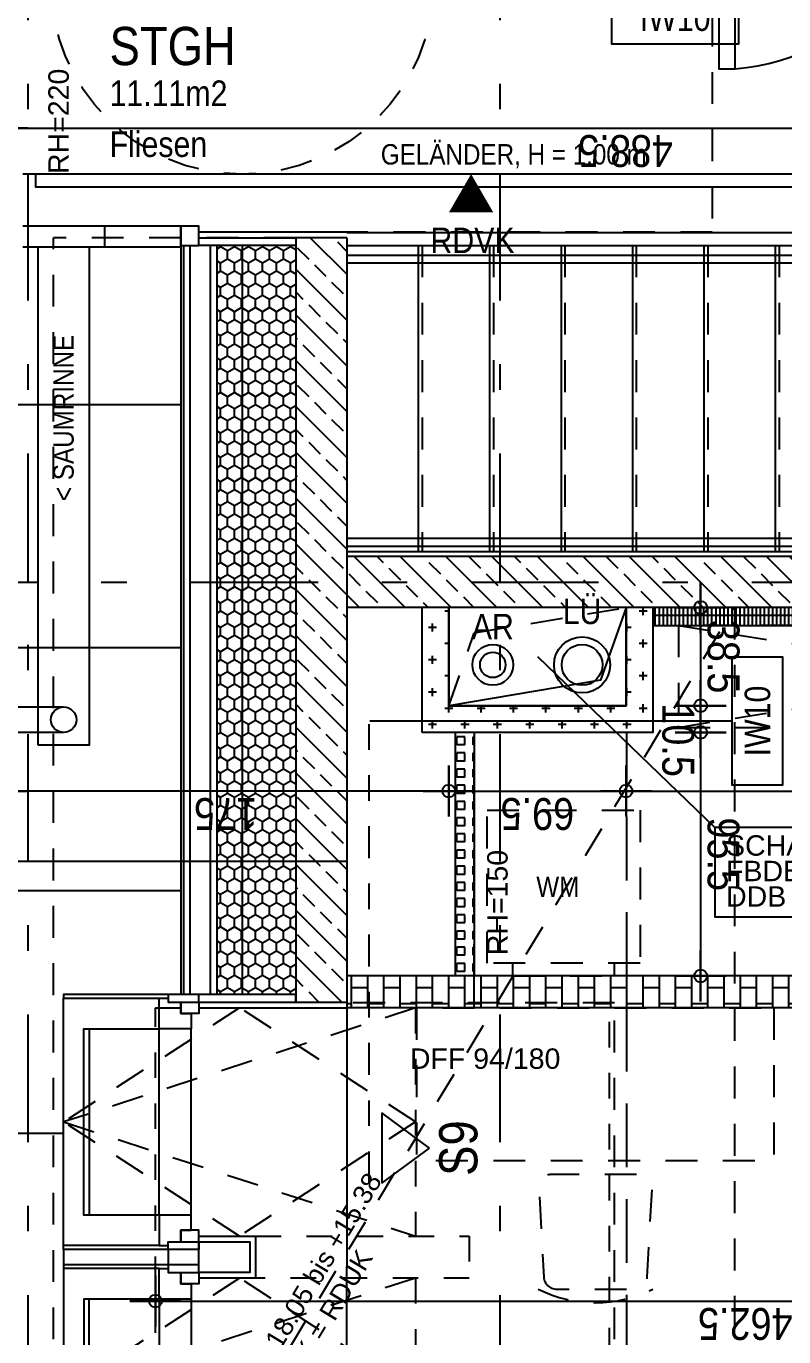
# Model space of a CAD drawing. Header units: millimetres. Extents: x 2870 to 2935, y 1632 to 1744.
# Drawn here: x 2917.6 to 2920.57, y 1668.64 to 1673.78 of the extents above; entities that cross this region are included whole.
import ezdxf
from ezdxf.enums import TextEntityAlignment as Align

# ---------------------------------------------------------------- set-up
doc = ezdxf.new("R2010")
doc.units = ezdxf.units.MM
for name, pattern in [('DASHDOT', [1, 0.5, -0.25, 0, -0.25]), ('HIDDEN', [0.375, 0.25, -0.125]), ('HIDDEN2', [0.1875, 0.125, -0.0625]), ('STRICHPUNKT', [1, 0.5, -0.25, 0, -0.25]), ('STRICHPUNKTX2', [2, 1, -0.5, 0, -0.5])]:
    doc.linetypes.add(name, pattern=pattern)
for name, color, linetype in [('00-TXT---------M0', 8, 'Continuous'), ('01-SCH-G00-L05-M0', 8, 'STRICHPUNKTX2'), ('01-SYM-G00-L05-Aufbauten', 8, 'Continuous'), ('01-SYM-G00-L05-M0', 8, 'Continuous'), ('01-TXT---------M0', 1, 'Continuous'), ('01-TXT---------PP', 1, 'Continuous'), ('01-TXT-G00-L05-M0', 1, 'Continuous'), ('02-ANS-G00-L05-M0', 8, 'Continuous'), ('02-AXO-G00-L05-M0', 8, 'STRICHPUNKT'), ('02-DIM-G00-L05-ACHSEN', 8, 'Continuous'), ('02-DIM-G00-L05-M0', 8, 'Continuous'), ('02-DIM-G00-L05-ROHBAU', 8, 'Continuous'), ('02-FIL-G00-L05-LILA', 223, 'Continuous'), ('02-FIL-G00-L05-M0', 8, 'Continuous'), ('02-FIL-G00-L05-ORANGE', 40, 'Continuous'), ('02-FIL-G00-L05-STB', 8, 'Continuous'), ('02-HID---------M0', 8, 'HIDDEN2'), ('02-HID-G00-L05-M0', 8, 'HIDDEN2'), ('02-TWA---------M0', 4, 'Continuous'), ('02-TWA-G00-L05-M0', 4, 'Continuous'), ('02-TXT-G00-L05-M0', 8, 'Continuous'), ('02-WDA-G00-L05-M0', 8, 'Continuous'), ('02-ZWA---------M0', 2, 'Continuous'), ('02-ZWA-G00-L05-M0', 2, 'Continuous'), ('03-ANS-G00-L05-M0', 8, 'Continuous'), ('03-HID-G00-L05-M0', 8, 'HIDDEN2'), ('03-SYM-G00-L05-M0', 8, 'Continuous'), ('03-TXT-G00-L05-M0', 8, 'Continuous'), ('04-STO---------M0', 1, 'Continuous'), ('04-STO-G00-L05-M0', 1, 'Continuous'), ('04-SYM---------EP', 8, 'Continuous'), ('04-SYM-G00-L05-EP', 8, 'Continuous'), ('04-TXT-G00-L05-M0', 8, 'Continuous'), ('05-STO---------M0', 1, 'Continuous'), ('05-SYM---------M0', 8, 'Continuous'), ('05-SYM-G00-L05-M0', 8, 'Continuous'), ('06-SYM-G00-L05-M0', 8, 'Continuous'), ('07-BAR-G00-L05-M0', 8, 'HIDDEN2'), ('07-SAN-G00-L05-M0', 8, 'Continuous'), ('07-SYM-G00-L05-M0', 8, 'STRICHPUNKT'), ('07-TXT---------M0', 8, 'Continuous')]:
    doc.layers.add(name, color=color, linetype=linetype)
for name, color, linetype, plot in [('00_HLP---------M0', 6, 'Continuous', False), ('00_HLP-G00-L05-M0', 6, 'Continuous', False), ('05_HLP---------M0', 6, 'Continuous', False), ('07_MOB-G00-L05-M0', 6, 'HIDDEN2', False)]:
    doc.layers.add(name, color=color, linetype=linetype, plot=plot)
doc.styles.add('ARIAL', font='arial.ttf', dxfattribs={"width": 0.85})
doc.styles.get("Standard").update_dxf_attribs({"font": 'arial.ttf'})
doc.dimstyles.new('pp chromy&schneider', dxfattribs={"dimscale": 0.005, "dimtxt": 25, "dimasz": 10, "dimexe": 0, "dimexo": 0, "dimgap": 5, "dimtad": 1, "dimdec": 1, "dimlfac": 100, "dimrnd": 0.1, "dimzin": 9, "dimdsep": 46, "dimtxsty": 'ARIAL', "dimblk": 'c&s kote', "dimcen": 0, "dimse1": 1, "dimse2": 1, "dimclrd": 8, "dimclrt": 8, "dimadec": 0, "dimazin": 0, "dimtfac": 0.75, "dimtdec": 1, "dimtix": 1, "dimtmove": 2, "dimatfit": 0, "dimldrblk": 'NONE', "dimfxl": 1, "dimtolj": 1, "dimlwd": -1, "dimarcsym": 0})
pattern_1 = [(135, (2844.64849, 1628.47577), (-0.08980256, -0.08980256), []), (135, (2844.64849, 1628.56557), (-0.08980256, -0.08980256), [0.0635, -0.03175])]

# ---------------------------------------------------------------- blocks, each defined once
blk = doc.blocks.new('01-SQM')
at = {"layer": '01-TXT---------M0', "color": 1, "style": 'ARIAL', "width": 0.85}
blk.add_attdef('ROOM', (0, 0), '', height=0.15, dxfattribs=at)
blk.add_attdef('AREA', text='', height=0.1, dxfattribs=at).set_placement((0, -0.06), align=Align.TOP_LEFT)
at = {"layer": '01-TXT---------PP', "color": 1, "style": 'ARIAL', "width": 0.85}
blk.add_attdef('NR', text='', height=0.15, dxfattribs=at).set_placement((-0.1173, 0), align=Align.RIGHT)
blk.add_attdef('FLOOR', text='', height=0.1, dxfattribs=at).set_placement((0, -0.26), align=Align.TOP_LEFT)
blk = doc.blocks.new('DFF_94_Doppelt')
at = {"layer": '00_HLP---------M0'}
for points in [[(0, 0.98), (0, 0.04)], [(0, 0.04), (0, -0.04)], [(0, -0.98), (0, -0.04)]]:
    blk.add_lwpolyline(points, dxfattribs=at)
at = {"layer": '02-HID---------M0'}
for points in [[(0.27, 0.9775), (-1.1102, 0.53), (0.27, 0.0825)], [(0.27, 0.53), (-0.4201, 0.9775), (-1.1102, 0.53)], [(0, -0.9975), (1.05, -0.9975), (1.05, 0.9975), (0, 0.9975)], [(0.27, 0.53), (-0.4201, 0.0825), (-1.1102, 0.53)], [(0.27, -0.0825), (-1.1102, -0.53), (0.27, -0.9775)], [(0.27, -0.53), (-0.4201, -0.0825), (-1.1102, -0.53)], [(0.27, -0.53), (-0.4201, -0.9775), (-1.1102, -0.53)]]:
    blk.add_lwpolyline(points, dxfattribs=at)
at = {"layer": '02-HID---------M0', "ltscale": 0.5}
for points in [[(0, -0.9775), (1.03, -0.9775), (1.03, 0.9775), (0, 0.9775)], [(0.27, 0.9775), (0.27, 0.0825)], [(-0.3575, 0.0825), (0.48, 0.0825), (0.48, -0.0825), (-0.3575, -0.0825)], [(0.27, -0.0825), (0.27, -0.9775)]]:
    blk.add_lwpolyline(points, dxfattribs=at)
at = {"layer": '02-TWA---------M0'}
for points in [[(-0.2, 1), (0, 1)], [(-0.2, -1), (0, -1)]]:
    blk.add_lwpolyline(points, dxfattribs=at)
at = {"layer": '02-ZWA---------M0'}
for points in [[(-0.58, 0.9775), (0, 0.9775)], [(-0.58, 0.0825), (-0.3575, 0.0825), (-0.3575, -0.0825), (-0.58, -0.0825)], [(-0.58, -0.9775), (0, -0.9775)]]:
    blk.add_lwpolyline(points, dxfattribs=at)
blk.add_lwpolyline([(-0.58, 0.06), (-0.38, 0.06), (-0.38, -0.06), (-0.58, -0.06)], close=True, dxfattribs=at)
at = {"layer": '04-STO---------M0'}
for points in [[(-0.58, 1), (-0.58, 1.03), (-0.7, 1.03), (-0.7, 1)], [(-0.61, 0.955), (-0.61, 0.895), (-0.735, 0.895), (-0.735, 1.015), (-0.7, 1.015), (-0.7, 1), (-0.65, 1), (-0.65, 0.955), (-0.61, 0.955)], [(-0.58, 1), (-0.58, 0.955), (-0.65, 0.955), (-0.65, 1)], [(-0.61, 0.105), (-0.61, 0.165), (-0.735, 0.165), (-0.735, 0.045), (-0.7, 0.045), (-0.7, 0.06), (-0.65, 0.06), (-0.65, 0.105), (-0.61, 0.105)], [(-0.58, 0.06), (-0.58, 0.105), (-0.65, 0.105), (-0.65, 0.06)], [(-0.58, 0.06), (-0.58, 0.03), (-0.7, 0.03), (-0.7, 0.06)], [(-0.61, -0.105), (-0.61, -0.165), (-0.735, -0.165), (-0.735, -0.045), (-0.7, -0.045), (-0.7, -0.06), (-0.65, -0.06), (-0.65, -0.105), (-0.61, -0.105)], [(-0.58, -0.06), (-0.58, -0.03), (-0.7, -0.03), (-0.7, -0.06)], [(-0.58, -0.06), (-0.58, -0.105), (-0.65, -0.105), (-0.65, -0.06)], [(-0.61, -0.955), (-0.61, -0.895), (-0.735, -0.895), (-0.735, -1.015), (-0.7, -1.015), (-0.7, -1), (-0.65, -1), (-0.65, -0.955), (-0.61, -0.955)], [(-0.58, -1), (-0.58, -0.955), (-0.65, -0.955), (-0.65, -1)], [(-0.58, -1), (-0.58, -1.03), (-0.7, -1.03), (-0.7, -1)]]:
    blk.add_lwpolyline(points, close=True, dxfattribs=at)
for points in [[(-0.58, 1), (-0.2, 1), (-0.2, 1.03), (-0.58, 1.03)], [(-0.7, 0.03), (-0.7, -0.03)], [(-0.58, -1), (-0.2, -1), (-0.2, -1.03), (-0.58, -1.03)]]:
    blk.add_lwpolyline(points, dxfattribs=at)
at = {"layer": '04-SYM---------EP'}
for points in [[(-0.7, 1.03), (-1.1102, 1.03), (-1.1102, 1.015)], [(-0.735, 0.045), (-1.1102, 0.045), (-1.1102, 1.015), (-0.735, 1.015)], [(-0.735, 0.165), (-1.0302, 0.165), (-1.0302, 0.895), (-0.735, 0.895)], [(-1.0102, 0.895), (-1.0102, 0.165)], [(-0.735, 0.165), (-0.735, 0.895)], [(-0.61, 0.165), (-0.61, 0.895)], [(-0.7, 0.03), (-1.1102, 0.03), (-1.1102, 0.045)], [(-1.1102, 0.03), (-1.1102, -0.03)], [(-0.7, -0.03), (-1.1102, -0.03), (-1.1102, -0.045)], [(-0.735, -0.045), (-1.1102, -0.045), (-1.1102, -1.015), (-0.735, -1.015)], [(-0.735, -0.165), (-1.0302, -0.165), (-1.0302, -0.895), (-0.735, -0.895)], [(-1.0102, -0.895), (-1.0102, -0.165)], [(-0.735, -0.165), (-0.735, -0.895)], [(-0.61, -0.165), (-0.61, -0.895)], [(-0.7, -1.03), (-1.1102, -1.03), (-1.1102, -1.015)]]:
    blk.add_lwpolyline(points, dxfattribs=at)
blk = doc.blocks.new('03-rar')
blk.add_circle((0, 0), 0.05)
at = {"layer": '01-TXT---------M0', "color": 8, "style": 'ARIAL', "width": 0.85}
blk.add_attdef('RR', text='', height=0.1, dxfattribs=at).set_placement((0, 0.1), align=Align.CENTER)
blk = doc.blocks.new('BodenWandaufbau')
blk.add_line((0.5972, -0.3907), (0.5972, -1.8107))
blk.add_lwpolyline([(0.5972, -0.3907), (0.8472, -0.3907), (0.8472, -0.1907), (0.3472, -0.1907), (0.3472, -0.3907)], close=True)
at = {"layer": '01-TXT---------M0', "color": 0, "style": 'ARIAL', "width": 0.85}
blk.add_attdef('NR', text='', height=0.1, rotation=0, dxfattribs=at).set_placement((0.5972, -0.2907), align=Align.MIDDLE)
blk = doc.blocks.new('schnittführung')
at = {"color": 4, "linetype": 'DASHDOT', "ltscale": 0.25}
blk.add_line((0.2375, -0.1378), (0.2375, 1.6622), dxfattribs=at)
blk.add_line((0.2375, -0.1378), (0.2375, 1.6622), dxfattribs=at)
blk.add_line((0.2375, -0.1378), (0.2375, 1.6622), dxfattribs=at)
at = {"color": 4}
blk.add_lwpolyline([(0.1875, 0.1378), (0.1875, -0.1378), (0, 0)], close=True, dxfattribs=at)
at = {"layer": '07-TXT---------M0', "color": 9, "style": 'ARIAL', "text_generation_flag": 6, "width": 0.85}
blk.add_attdef('SCHNITT', text='', height=0.15, rotation=270, dxfattribs=at).set_placement((-0.0373, 0), align=Align.CENTER)
blk = doc.blocks.new('07-WM')
at = {"linetype": 'HIDDEN', "ltscale": 0.5}
blk.add_lwpolyline([(0.05, -0.05), (0.05, -0.65), (0.65, -0.65), (0.65, -0.05)], close=True, dxfattribs=at)
blk.add_lwpolyline([(0.65, -0.15), (0.7, -0.15), (0.7, -0.55), (0.65, -0.55)], dxfattribs=at)
blk = doc.blocks.new('möbel_schreibtisch')
at = {"flags": 128}
blk.add_lwpolyline([(0, -0.1), (-0.6, -0.1), (-0.6, 1.3), (0, 1.3)], close=True, dxfattribs=at)
blk.add_lwpolyline([(-1.056, 0.8021, 0.39805), (-1.1032, 0.7521), (-1.1032, 0.4467, 0.39805), (-1.056, 0.3968), (-0.706, 0.3774, 0.430564), (-0.6532, 0.4273), (-0.6532, 0.7716, 0.430564), (-0.706, 0.8215)], format="xyb", close=True, dxfattribs=at)
blk.add_arc((-0.6532, 0.5994), 0.5031, 153.4349, 206.5651)
blk = doc.blocks.new('c&s kote')
at = {"color": 8}
for p, q in [((0, -2), (0, 2)), ((0, 2), (0, -2)), ((-2, 0), (2, 0)), ((2, 0), (-2, 0))]:
    blk.add_line(p, q, dxfattribs=at)
blk.add_circle((0, 0), 0.5, dxfattribs=at)
blk = doc.blocks.new('*D903')
at = {"layer": '02-DIM-G00-L05-ROHBAU', "color": 8, "transparency": 16777216}
blk.add_line((2913.9485, 1667.1008), (2913.9485, 1671.4458), dxfattribs=at)
at = {"layer": '02-DIM-G00-L05-ROHBAU', "color": 8, "transparency": 16777216, "xscale": 0.05, "yscale": 0.05, "zscale": 0.05}
for p, rotation in [((2913.9485, 1671.4958), 90), ((2913.9485, 1667.0508), 270)]:
    blk.add_blockref('c&s kote', p, dxfattribs=dict(at, rotation=rotation))
at = {"layer": '02-DIM-G00-L05-ROHBAU', "color": 8, "transparency": 16777216, "insert": (2914.0371, 1669.2733), "char_height": 0.125, "attachment_point": 5, "rotation": 270, "style": 'ARIAL'}
blk.add_mtext('\\A1;444.5', dxfattribs=at)
blk = doc.blocks.new('_None')
blk = doc.blocks.new('*D904')
at = {"layer": '02-DIM-G00-L05-ROHBAU', "color": 8, "transparency": 16777216}
for p, q in [((2913.9485, 1671.7458), (2913.9485, 1671.7958)), ((2913.9485, 1671.4958), (2913.9485, 1671.6958)), ((2913.9485, 1671.4458), (2913.9485, 1671.3958))]:
    blk.add_line(p, q, dxfattribs=at)
at = {"layer": '02-DIM-G00-L05-ROHBAU', "color": 8, "transparency": 16777216, "xscale": 0.05, "yscale": 0.05, "zscale": 0.05}
for p, rotation in [((2913.9485, 1671.6958), 270), ((2913.9485, 1671.4958), 90)]:
    blk.add_blockref('c&s kote', p, dxfattribs=dict(at, rotation=rotation))
at = {"layer": '02-DIM-G00-L05-ROHBAU', "color": 8, "transparency": 16777216, "insert": (2914.0373, 1671.5958), "char_height": 0.125, "attachment_point": 5, "rotation": 270, "style": 'ARIAL'}
blk.add_mtext('\\A1;20', dxfattribs=at)
blk = doc.blocks.new('*D905')
at = {"layer": '02-DIM-G00-L05-ROHBAU', "color": 8, "transparency": 16777216}
blk.add_line((2913.9485, 1671.7458), (2913.9485, 1674.4458), dxfattribs=at)
at = {"layer": '02-DIM-G00-L05-ROHBAU', "color": 8, "transparency": 16777216, "xscale": 0.05, "yscale": 0.05, "zscale": 0.05}
for p, rotation in [((2913.9485, 1674.4958), 90), ((2913.9485, 1671.6958), 270)]:
    blk.add_blockref('c&s kote', p, dxfattribs=dict(at, rotation=rotation))
at = {"layer": '02-DIM-G00-L05-ROHBAU', "color": 8, "transparency": 16777216, "insert": (2914.0373, 1673.0958), "char_height": 0.125, "attachment_point": 5, "rotation": 270, "style": 'ARIAL'}
blk.add_mtext('\\A1;280', dxfattribs=at)
blk = doc.blocks.new('*D961')
at = {"layer": '02-DIM-G00-L05-M0', "color": 8, "transparency": 16777216}
blk.add_line((2918.1611, 1668.7758), (2922.6861, 1668.7758), dxfattribs=at)
at = {"layer": '02-DIM-G00-L05-M0', "color": 8, "transparency": 16777216, "xscale": 0.05, "yscale": 0.05, "zscale": 0.05, "rotation": 180}
blk.add_blockref('c&s kote', (2918.1111, 1668.7758), dxfattribs=at)
at = {"layer": '02-DIM-G00-L05-M0', "color": 8, "transparency": 16777216, "xscale": 0.05, "yscale": 0.05, "zscale": 0.05}
blk.add_blockref('c&s kote', (2922.7361, 1668.7758), dxfattribs=at)
at = {"layer": '02-DIM-G00-L05-M0', "color": 8, "transparency": 16777216, "insert": (2920.4236, 1668.6869), "char_height": 0.125, "attachment_point": 5, "rotation": 180, "style": 'ARIAL'}
blk.add_mtext('\\A1;462.5', dxfattribs=at)
blk = doc.blocks.new('*D964')
at = {"layer": '02-DIM-G00-L05-ROHBAU', "color": 8, "transparency": 16777216}
blk.add_line((2917.5611, 1667.5758), (2922.7611, 1667.5758), dxfattribs=at)
at = {"layer": '02-DIM-G00-L05-ROHBAU', "color": 8, "transparency": 16777216, "xscale": 0.05, "yscale": 0.05, "zscale": 0.05, "rotation": 180}
blk.add_blockref('c&s kote', (2917.5111, 1667.5758), dxfattribs=at)
at = {"layer": '02-DIM-G00-L05-ROHBAU', "color": 8, "transparency": 16777216, "xscale": 0.05, "yscale": 0.05, "zscale": 0.05}
blk.add_blockref('c&s kote', (2922.8111, 1667.5758), dxfattribs=at)
at = {"layer": '02-DIM-G00-L05-ROHBAU', "color": 8, "transparency": 16777216, "insert": (2920.1611, 1667.4869), "char_height": 0.125, "attachment_point": 5, "rotation": 180, "style": 'ARIAL'}
blk.add_mtext('\\A1;530', dxfattribs=at)
blk = doc.blocks.new('*D1125')
at = {"layer": '02-DIM-G00-L05-ROHBAU', "color": 8, "transparency": 16777216}
blk.add_line((2917.5611, 1666.5758), (2924.8111, 1666.5758), dxfattribs=at)
at = {"layer": '02-DIM-G00-L05-ROHBAU', "color": 8, "transparency": 16777216, "xscale": 0.05, "yscale": 0.05, "zscale": 0.05, "rotation": 180}
blk.add_blockref('c&s kote', (2917.5111, 1666.5758), dxfattribs=at)
at = {"layer": '02-DIM-G00-L05-ROHBAU', "color": 8, "transparency": 16777216, "xscale": 0.05, "yscale": 0.05, "zscale": 0.05}
blk.add_blockref('c&s kote', (2924.8611, 1666.5758), dxfattribs=at)
at = {"layer": '02-DIM-G00-L05-ROHBAU', "color": 8, "transparency": 16777216, "insert": (2921.1861, 1666.4869), "char_height": 0.125, "attachment_point": 5, "rotation": 180, "style": 'ARIAL'}
blk.add_mtext('\\A1;735', dxfattribs=at)
blk = doc.blocks.new('*D1128')
at = {"layer": '02-DIM-G00-L05-ROHBAU', "color": 8, "transparency": 16777216}
blk.add_line((2920.2485, 1671.4458), (2920.2485, 1671.1608), dxfattribs=at)
at = {"layer": '02-DIM-G00-L05-ROHBAU', "color": 8, "transparency": 16777216, "xscale": 0.05, "yscale": 0.05, "zscale": 0.05}
for p, rotation in [((2920.2485, 1671.4958), 90), ((2920.2485, 1671.1108), 270)]:
    blk.add_blockref('c&s kote', p, dxfattribs=dict(at, rotation=rotation))
at = {"layer": '02-DIM-G00-L05-ROHBAU', "color": 8, "transparency": 16777216, "insert": (2920.3374, 1671.3033), "char_height": 0.125, "attachment_point": 5, "rotation": 270, "style": 'ARIAL'}
blk.add_mtext('\\A1;38.5', dxfattribs=at)
blk = doc.blocks.new('*D1129')
at = {"layer": '02-DIM-G00-L05-ROHBAU', "color": 8, "transparency": 16777216}
blk.add_line((2919.3111, 1670.7758), (2919.9061, 1670.7758), dxfattribs=at)
at = {"layer": '02-DIM-G00-L05-ROHBAU', "color": 8, "transparency": 16777216, "xscale": 0.05, "yscale": 0.05, "zscale": 0.05, "rotation": 180}
blk.add_blockref('c&s kote', (2919.2611, 1670.7758), dxfattribs=at)
at = {"layer": '02-DIM-G00-L05-ROHBAU', "color": 8, "transparency": 16777216, "xscale": 0.05, "yscale": 0.05, "zscale": 0.05}
blk.add_blockref('c&s kote', (2919.9561, 1670.7758), dxfattribs=at)
at = {"layer": '02-DIM-G00-L05-ROHBAU', "color": 8, "transparency": 16777216, "insert": (2919.6086, 1670.6869), "char_height": 0.125, "attachment_point": 5, "rotation": 180, "style": 'ARIAL'}
blk.add_mtext('\\A1;69.5', dxfattribs=at)
blk = doc.blocks.new('*D1130')
at = {"layer": '02-DIM-G00-L05-ROHBAU', "color": 8, "transparency": 16777216}
blk.add_line((2920.0061, 1670.7758), (2924.8111, 1670.7758), dxfattribs=at)
at = {"layer": '02-DIM-G00-L05-ROHBAU', "color": 8, "transparency": 16777216, "xscale": 0.05, "yscale": 0.05, "zscale": 0.05, "rotation": 180}
blk.add_blockref('c&s kote', (2919.9561, 1670.7758), dxfattribs=at)
at = {"layer": '02-DIM-G00-L05-ROHBAU', "color": 8, "transparency": 16777216, "xscale": 0.05, "yscale": 0.05, "zscale": 0.05}
blk.add_blockref('c&s kote', (2924.8611, 1670.7758), dxfattribs=at)
at = {"layer": '02-DIM-G00-L05-ROHBAU', "color": 8, "transparency": 16777216, "insert": (2922.8485, 1670.8646), "char_height": 0.125, "attachment_point": 5, "rotation": 180, "style": 'ARIAL'}
blk.add_mtext('\\A1;490.5', dxfattribs=at)
blk = doc.blocks.new('*D1131')
at = {"layer": '02-DIM-G00-L05-ROHBAU', "color": 8, "transparency": 16777216}
blk.add_line((2919.2111, 1670.7758), (2917.5611, 1670.7758), dxfattribs=at)
at = {"layer": '02-DIM-G00-L05-ROHBAU', "color": 8, "transparency": 16777216, "xscale": 0.05, "yscale": 0.05, "zscale": 0.05, "rotation": 180}
blk.add_blockref('c&s kote', (2917.5111, 1670.7758), dxfattribs=at)
at = {"layer": '02-DIM-G00-L05-ROHBAU', "color": 8, "transparency": 16777216, "xscale": 0.05, "yscale": 0.05, "zscale": 0.05}
blk.add_blockref('c&s kote', (2919.2611, 1670.7758), dxfattribs=at)
at = {"layer": '02-DIM-G00-L05-ROHBAU', "color": 8, "transparency": 16777216, "insert": (2918.3861, 1670.6869), "char_height": 0.125, "attachment_point": 5, "rotation": 180, "style": 'ARIAL'}
blk.add_mtext('\\A1;175', dxfattribs=at)
blk = doc.blocks.new('*D1132')
at = {"layer": '02-DIM-G00-L05-M0', "color": 8, "transparency": 16777216}
for p, q in [((2920.2485, 1671.1608), (2920.2485, 1671.2108)), ((2920.2485, 1671.1108), (2920.2485, 1671.0058)), ((2920.2485, 1670.9558), (2920.2485, 1670.9058))]:
    blk.add_line(p, q, dxfattribs=at)
at = {"layer": '02-DIM-G00-L05-M0', "color": 8, "transparency": 16777216, "xscale": 0.05, "yscale": 0.05, "zscale": 0.05}
for p, rotation in [((2920.2485, 1671.1108), 270), ((2920.2485, 1671.0058), 90)]:
    blk.add_blockref('c&s kote', p, dxfattribs=dict(at, rotation=rotation))
at = {"layer": '02-DIM-G00-L05-M0', "color": 8, "transparency": 16777216, "insert": (2920.1597, 1670.9758), "char_height": 0.125, "attachment_point": 5, "rotation": 270, "style": 'ARIAL'}
blk.add_mtext('\\A1;10.5', dxfattribs=at)
blk = doc.blocks.new('*D1133')
at = {"layer": '02-DIM-G00-L05-M0', "color": 8, "transparency": 16777216}
blk.add_line((2920.2485, 1670.9558), (2920.2485, 1670.1008), dxfattribs=at)
at = {"layer": '02-DIM-G00-L05-M0', "color": 8, "transparency": 16777216, "xscale": 0.05, "yscale": 0.05, "zscale": 0.05}
for p, rotation in [((2920.2485, 1671.0058), 90), ((2920.2485, 1670.0508), 270)]:
    blk.add_blockref('c&s kote', p, dxfattribs=dict(at, rotation=rotation))
at = {"layer": '02-DIM-G00-L05-M0', "color": 8, "transparency": 16777216, "insert": (2920.3373, 1670.5283), "char_height": 0.125, "attachment_point": 5, "rotation": 270, "style": 'ARIAL'}
blk.add_mtext('\\A1;95.5', dxfattribs=at)
blk = doc.blocks.new('01-hk4')
blk.add_lwpolyline([(0, 0, 0, 0.270625, 0), (0, 0.234375, 0.270625, 0.270625, 0)], format="xyseb")
at = {"layer": '00-TXT---------M0', "color": 8, "style": 'ARIAL', "width": 0.85}
blk.add_attdef('HEIGHT', text='', height=0.1, dxfattribs=at).set_placement((0, 0.35), align=Align.CENTER)
blk = doc.blocks.new('*D1146')
at = {"layer": '02-DIM-G00-L05-ACHSEN', "color": 8, "transparency": 16777216}
blk.add_arc((2930.7611, 1688.3358), 0.3783, 7.5792, 82.4208, dxfattribs=at)
at = {"layer": '02-DIM-G00-L05-ACHSEN', "color": 8, "transparency": 16777216, "xscale": 0.05, "yscale": 0.05, "zscale": 0.05}
for p, rotation in [((2930.7611, 1688.714), 176.2103799030718), ((2931.1394, 1688.3358), 273.7896200982607)]:
    blk.add_blockref('c&s kote', p, dxfattribs=dict(at, rotation=rotation))
at = {"layer": '02-DIM-G00-L05-ACHSEN', "color": 8, "transparency": 16777216, "insert": (2931.0914, 1688.666), "char_height": 0.125, "attachment_point": 5, "rotation": 315, "style": 'ARIAL'}
blk.add_mtext('\\A1;90.00°', dxfattribs=at)
blk = doc.blocks.new('*D1185')
at = {"layer": '02-DIM-G00-L05-ACHSEN', "color": 8, "transparency": 16777216}
blk.add_arc((2902.5911, 1658.9424), 0.9465, 182.3395, 266.973, dxfattribs=at)
at = {"layer": '02-DIM-G00-L05-ACHSEN', "color": 8, "transparency": 16777216, "xscale": 0.05, "yscale": 0.05, "zscale": 0.05}
for p, rotation in [((2901.6447, 1658.9538), 90.82598231942208), ((2902.5911, 1657.9959), 358.4865013265444)]:
    blk.add_blockref('c&s kote', p, dxfattribs=dict(at, rotation=rotation))
at = {"layer": '02-DIM-G00-L05-ACHSEN', "color": 8, "transparency": 16777216, "insert": (2901.981, 1658.3396), "char_height": 0.125, "attachment_point": 5, "rotation": 314.6562, "style": 'ARIAL'}
blk.add_mtext('\\A1;90.69°', dxfattribs=at)
blk = doc.blocks.new('*D1186')
at = {"layer": '02-DIM-G00-L05-ACHSEN', "color": 8, "transparency": 16777216}
blk.add_arc((2930.7611, 1658.6044), 0.9163, 273.127, 356.1855, dxfattribs=at)
at = {"layer": '02-DIM-G00-L05-ACHSEN', "color": 8, "transparency": 16777216, "xscale": 0.05, "yscale": 0.05, "zscale": 0.05}
for p, rotation in [((2931.6773, 1658.5934), 87.74900272405888), ((2930.7611, 1657.6881), 181.5634809221948)]:
    blk.add_blockref('c&s kote', p, dxfattribs=dict(at, rotation=rotation))
at = {"layer": '02-DIM-G00-L05-ACHSEN', "color": 8, "transparency": 16777216, "insert": (2931.4676, 1657.8894), "char_height": 0.125, "attachment_point": 5, "rotation": 224.6562, "style": 'ARIAL'}
blk.add_mtext('\\A1;89.31°', dxfattribs=at)
blk = doc.blocks.new('TÜR-BLOCKZARGE-SCHACHT_100')
at = {"layer": '05-STO---------M0'}
for points in [[(-0.44, 0), (-0.49, 0), (-0.49, -0.1), (-0.425, -0.1), (-0.425, -0.1), (-0.425, -0.1), (-0.425, -0.069), (-0.44, -0.069), (-0.44, 0)], [(0.44, 0), (0.49, 0), (0.49, -0.1), (0.425, -0.1), (0.425, -0.1), (0.425, -0.1), (0.425, -0.069), (0.44, -0.069), (0.44, 0)]]:
    blk.add_lwpolyline(points, dxfattribs=at)
at = {"layer": '05-SYM---------M0'}
for points in [[(0.3656, 0.0134), (0.3656, 0.0134), (0.3656, 0.0134), (0.3656, 0.0134), (0.4296, 0.0134), (0.4296, 0.0134), (0.4296, 0.0134), (0.4296, 0.8874), (0.4296, 0.8874), (0.4296, 0.8874), (0.3656, 0.8874), (0.3656, 0.8874), (0.3656, 0.8874), (0.3656, 0.0134)], [(0.445, 0.0104), (0.435, 0.0104)], [(0.44, 0.0154), (0.44, 0.0054)]]:
    blk.add_lwpolyline(points, dxfattribs=at)
for points in [[(-0.49, 0), (-0.5, 0), (-0.5, -0.1), (-0.49, -0.1)], [(0.49, 0), (0.5, 0), (0.5, -0.1), (0.49, -0.1)]]:
    blk.add_lwpolyline(points, close=True, dxfattribs=at)
blk.add_circle((0.44, 0.0104), 0.01, dxfattribs=at)
blk.add_arc((0.44, 0.0104), 0.8802, 94.8491, 184.8491, dxfattribs=at)
at = {"layer": '05_HLP---------M0'}
blk.add_lwpolyline([(0.437, -0.064), (0.437, -0.064), (0.437, -0.064), (0.437, -0.064), (0.437, 0), (0.437, 0), (0.437, 0), (-0.437, 0), (-0.437, 0), (-0.437, 0), (-0.437, -0.064), (-0.437, -0.064), (-0.437, -0.064), (0.437, -0.064)], dxfattribs=at)
blk = doc.blocks.new('*D1517')
at = {"layer": '02-DIM-G00-L05-ROHBAU', "color": 8, "transparency": 16777216}
blk.add_line((2917.5611, 1673.3758), (2922.3461, 1673.3758), dxfattribs=at)
at = {"layer": '02-DIM-G00-L05-ROHBAU', "color": 8, "transparency": 16777216, "xscale": 0.05, "yscale": 0.05, "zscale": 0.05, "rotation": 180}
blk.add_blockref('c&s kote', (2917.5111, 1673.3758), dxfattribs=at)
at = {"layer": '02-DIM-G00-L05-ROHBAU', "color": 8, "transparency": 16777216, "xscale": 0.05, "yscale": 0.05, "zscale": 0.05}
blk.add_blockref('c&s kote', (2922.3961, 1673.3758), dxfattribs=at)
at = {"layer": '02-DIM-G00-L05-ROHBAU', "color": 8, "transparency": 16777216, "insert": (2919.9536, 1673.2869), "char_height": 0.125, "attachment_point": 5, "rotation": 180, "style": 'ARIAL'}
blk.add_mtext('\\A1;488.5', dxfattribs=at)

msp = doc.modelspace()

# ---------------------------------------------------------------- hatches: boundary and pattern name
at = {"layer": '02-FIL-G00-L05-LILA'}
h = msp.add_hatch(dxfattribs=at)
h.set_pattern_fill('HONEY', color=256, scale=0.01, angle=197.0465, style=0)
h.set_pattern_definition([(90, (2844.64849, 1628.475766), (-0.0274963, 0.047625), [0.03175, -0.0635]), (210, (2844.64849, 1628.475766), (-0.02749631, -0.047624994), [0.03175, -0.0635]), (150, (2844.64849, 1628.475766), (-0.05499261, 6e-09), [-0.0635, 0.03175])])
h.paths.add_polyline_path([(2918.6611, 1672.9158), (2918.3511, 1672.9158), (2918.3511, 1669.9783), (2918.6611, 1669.9783)])
at = {"layer": '02-FIL-G00-L05-M0'}
h = msp.add_hatch(dxfattribs=at)
h.set_pattern_fill('ANSI31,_O', color=256, scale=0.3, angle=422.0465)
h.set_pattern_definition([(5e-14, (2844.6485, 1628.4758), (-6e-16, 0.9525), [])])
h.paths.add_polyline_path([(2917.5511, 1671.2958), (2917.3111, 1671.2958), (2917.3111, 1667.2808), (2917.3111, 1667.2808), (2918.1111, 1667.2808), (2918.1111, 1667.9183), (2917.7509, 1667.9183), (2917.7509, 1667.9333), (2917.7509, 1668.9033), (2917.7509, 1668.9183), (2917.7509, 1668.9783), (2917.7509, 1668.9933), (2917.7509, 1669.9633), (2917.7509, 1669.9783), (2918.1611, 1669.9783), (2918.2111, 1669.9783), (2918.2111, 1672.9108), (2917.9111, 1672.9108), (2917.5911, 1672.9108), (2917.5111, 1672.9108), (2917.5111, 1671.6358), (2917.5511, 1671.6358)])
at = {"layer": '02-FIL-G00-L05-ORANGE'}
h = msp.add_hatch(dxfattribs=at)
h.set_pattern_fill('CROSS', color=256, scale=0.01, angle=197.0465, style=0)
h.set_pattern_definition([(90, (2844.64849, 1628.475766), (-0.0635, 0.0635), [0.03175, -0.09525]), (180, (2844.664365, 1628.49164), (-0.0635, -0.0635), [0.03175, -0.09525])])
h.paths.add_polyline_path([(2920.0611, 1671.4958), (2919.9561, 1671.4958), (2919.9561, 1671.1108), (2919.2611, 1671.1108), (2919.2611, 1671.4958), (2919.1561, 1671.4958), (2919.1561, 1671.0058), (2920.0611, 1671.0058)])
h = msp.add_hatch(dxfattribs=at)
h.set_pattern_fill('GRATE', color=256, scale=0.02, angle=197.0465, style=0)
h.set_pattern_definition([(90, (2844.64849, 1628.475766), (-0.015875, 0), []), (180, (2844.64849, 1628.475766), (0, -0.0635), [])])
h.paths.add_polyline_path([(2922.7361, 1671.4958), (2920.0611, 1671.4958), (2920.0611, 1671.4258), (2922.7361, 1671.4258)])
h = msp.add_hatch(dxfattribs=at)
h.set_pattern_fill('SQUARE', color=256, scale=0.01, angle=197.0465, style=0)
h.set_pattern_definition([(90, (2844.64849, 1628.475766), (-0.03175, 0), [0.03175, -0.03175]), (180, (2844.64849, 1628.475766), (0, -0.03175), [0.03175, -0.03175])])
h.paths.add_polyline_path([(2919.3611, 1671.0058), (2919.2861, 1671.0058), (2919.2861, 1670.0508), (2919.3611, 1670.0508)])
h = msp.add_hatch(dxfattribs=at)
h.set_pattern_fill('BRICK', color=256, scale=0.01, angle=197.0465, style=0)
h.set_pattern_definition([(90, (2844.64849, 1628.475766), (-0.0635, 0), []), (180, (2844.64849, 1628.47577), (0, -0.127), [0.0635, -0.0635]), (180, (2844.64849, 1628.53927), (0, -0.127), [-0.0635, 0.0635])])
h.paths.add_polyline_path([(2922.7361, 1670.0508), (2918.8611, 1670.0508), (2918.8611, 1669.9483), (2918.8611, 1669.9258), (2922.7361, 1669.9258)])
at = {"layer": '02-FIL-G00-L05-STB'}
h = msp.add_hatch(dxfattribs=at)
h.set_pattern_fill('ANSI33', color=256, scale=0.02, angle=197.0465, style=0)
h.set_pattern_definition(pattern_1)
h.paths.add_polyline_path([(2918.8611, 1672.9458), (2918.6611, 1672.9458), (2918.6611, 1669.9483), (2918.8611, 1669.9483)])
h = msp.add_hatch(dxfattribs=at)
h.set_pattern_fill('ANSI33', color=256, scale=0.02, angle=197.0465, style=0)
h.set_pattern_definition(pattern_1)
h.paths.add_polyline_path([(2922.9411, 1671.6958), (2918.8611, 1671.6958), (2918.8611, 1671.4958), (2922.9411, 1671.4958)])

# ---------------------------------------------------------------- linework, layer by layer
at = {"layer": '00_HLP-G00-L05-M0', "linetype": 'HIDDEN2', "ltscale": 2}
msp.add_lwpolyline([(2919.9586, 1667.0508), (2919.9586, 1671.0058)], dxfattribs=at)
at = {"layer": '02-ANS-G00-L05-M0'}
msp.add_lwpolyline([(2917.6511, 1670.9558), (2917.6511, 1672.9108), (2917.8511, 1672.9108), (2917.8511, 1670.9558)], close=True, dxfattribs=at)
msp.add_lwpolyline([(2917.7511, 1671.0058), (2917.2111, 1671.0058, -1), (2917.2111, 1671.1058), (2917.7511, 1671.1058)], format="xyb", dxfattribs=at)
msp.add_circle((2917.7511, 1671.0558), 0.05, dxfattribs=at)
at = {"layer": '02-AXO-G00-L05-M0'}
for points in [[(2917.6111, 1690.7995), (2917.6111, 1655.872)], [(2919.4611, 1690.7995), (2919.4611, 1655.872)], [(2899.5485, 1671.5958), (2933.1611, 1671.5958)]]:
    msp.add_lwpolyline(points, dxfattribs=at)
at = {"layer": '02-HID-G00-L05-M0'}
for points in [[(2918.6611, 1672.9458), (2917.7111, 1672.9458)], [(2917.7111, 1667.0508), (2917.7111, 1672.9458)], [(2920.3811, 1671.4958), (2920.3811, 1667.0508)]]:
    msp.add_lwpolyline(points, dxfattribs=at)
at = {"layer": '02-HID-G00-L05-M0', "ltscale": 2}
msp.add_lwpolyline([(2919.3611, 1669.9258), (2919.3611, 1671.0058)], dxfattribs=at)
at = {"layer": '02-HID-G00-L05-M0', "ltscale": 0.5}
msp.add_lwpolyline([(2918.1111, 1667.0508), (2918.1111, 1669.9258), (2918.8611, 1669.9258)], dxfattribs=at)
at = {"layer": '02-TWA-G00-L05-M0'}
for p, q in [((2918.6611, 1672.9458), (2918.6611, 1669.9483)), ((2918.8611, 1672.9458), (2918.8611, 1669.9483)), ((2922.9411, 1671.6958), (2918.8611, 1671.6958)), ((2922.9411, 1671.4958), (2918.8611, 1671.4958))]:
    msp.add_line(p, q, dxfattribs=at)
msp.add_lwpolyline([(2918.8611, 1672.9458), (2918.6611, 1672.9458)], dxfattribs=at)
at = {"layer": '02-WDA-G00-L05-M0'}
for points in [[(2918.2211, 1672.9158), (2918.2211, 1669.9783)], [(2918.2461, 1672.9158), (2918.2461, 1669.9783)], [(2918.3261, 1672.9158), (2918.3261, 1669.9783)], [(2918.3511, 1672.9158), (2918.3511, 1669.9783)], [(2918.4511, 1672.9158), (2918.4511, 1669.9783)]]:
    msp.add_lwpolyline(points, dxfattribs=at)
at = {"layer": '02-ZWA-G00-L05-M0'}
for p, q in [((2919.1561, 1671.0058), (2919.1561, 1671.4958)), ((2919.2611, 1671.1108), (2919.2611, 1671.4958))]:
    msp.add_line(p, q, dxfattribs=at)
for points in [[(2918.8611, 1672.9683), (2918.2811, 1672.9683)], [(2918.2111, 1672.9158), (2918.2111, 1669.9783)], [(2920.0611, 1671.4958), (2920.0611, 1671.0058), (2919.1561, 1671.0058)], [(2919.9561, 1671.4958), (2919.9561, 1671.1108), (2919.2611, 1671.1108)], [(2920.0611, 1671.4258), (2922.7361, 1671.4258)], [(2919.2861, 1671.0058), (2919.2861, 1670.0508)], [(2919.3611, 1671.0058), (2919.3611, 1670.0508)], [(2922.7361, 1670.0508), (2918.8611, 1670.0508)], [(2918.8611, 1669.9483), (2918.8611, 1669.9258)], [(2922.7361, 1669.9258), (2918.8611, 1669.9258)]]:
    msp.add_lwpolyline(points, dxfattribs=at)
at = {"layer": '03-ANS-G00-L05-M0'}
msp.add_lwpolyline([(2919.2611, 1671.4958), (2919.2611, 1671.1108), (2919.9561, 1671.1108), (2919.9561, 1671.4958)], close=True, dxfattribs=at)
at = {"layer": '03-HID-G00-L05-M0'}
msp.add_lwpolyline([(2920.2942, 1674.4958), (2920.2942, 1672.9683), (2918.8611, 1672.9683)], dxfattribs=at)
at = {"layer": '03-SYM-G00-L05-M0'}
for centre, radius in [((2919.7836, 1671.2708), 0.11), ((2919.4336, 1671.2708), 0.08)]:
    msp.add_circle(centre, radius, dxfattribs=at)
at = {"layer": '03-TXT-G00-L05-M0', "linetype": 'HIDDEN2'}
for points in [[(2917.7111, 1667.0508), (2920.3811, 1671.4958)], [(2919.2611, 1671.1108), (2919.3611, 1671.3962), (2919.9561, 1671.4958)]]:
    msp.add_lwpolyline(points, dxfattribs=at)
at = {"layer": '03-TXT-G00-L05-M0'}
for points in [[(2919.9561, 1671.4958), (2919.8561, 1671.2104), (2919.2611, 1671.1108)], [(2919.6086, 1671.3033), (2920.3036, 1670.6327), (2920.3036, 1670.2827), (2921.3036, 1670.2827), (2921.3036, 1670.6327), (2920.3036, 1670.6327)]]:
    msp.add_lwpolyline(points, dxfattribs=at)
at = {"layer": '04-STO-G00-L05-M0'}
for points in [[(2918.2111, 1672.9908), (2917.9111, 1672.9908), (2917.9111, 1672.9108), (2918.2111, 1672.9108), (2918.2111, 1672.9908)], [(2918.2811, 1672.9158), (2918.2811, 1672.9908), (2918.2111, 1672.9908), (2918.2111, 1672.9158), (2918.2811, 1672.9158)], [(2918.6611, 1672.9158), (2918.2811, 1672.9158), (2918.2811, 1672.9458), (2918.6611, 1672.9458), (2918.6611, 1672.9158)]]:
    msp.add_lwpolyline(points, close=True, dxfattribs=at)
at = {"layer": '04-SYM-G00-L05-EP'}
for points in [[(2917.9111, 1672.9908), (2917.5911, 1672.9908)], [(2917.5911, 1672.9108), (2917.9111, 1672.9108)]]:
    msp.add_lwpolyline(points, dxfattribs=at)
at = {"layer": '06-SYM-G00-L05-M0'}
for points in [[(2917.6411, 1673.1958), (2917.5911, 1673.1958)], [(2918.8611, 1672.9158), (2922.5011, 1672.9158), (2922.5011, 1673.1958), (2917.6411, 1673.1958), (2917.6411, 1673.1458), (2922.4511, 1673.1458), (2922.4511, 1672.9658), (2918.8611, 1672.9658)], [(2922.5011, 1673.0608), (2922.5711, 1673.0608), (2922.5711, 1672.8458), (2918.8611, 1672.8458)], [(2922.5011, 1673.0308), (2922.5411, 1673.0308), (2922.5411, 1672.8758), (2918.8611, 1672.8758)], [(2919.1411, 1672.9158), (2919.1411, 1671.7158)], [(2919.4211, 1672.9158), (2919.4211, 1671.7158)], [(2919.7011, 1672.9158), (2919.7011, 1671.7158)], [(2919.9811, 1672.9158), (2919.9811, 1671.7158)], [(2920.2611, 1672.9158), (2920.2611, 1671.7158)], [(2920.5411, 1672.9158), (2920.5411, 1671.7158)], [(2922.5711, 1671.6958), (2922.5711, 1671.7658), (2918.8611, 1671.7658)], [(2918.8611, 1671.7358), (2922.5411, 1671.7358), (2922.5411, 1671.6958), (2922.5711, 1671.6958)], [(2918.8611, 1671.7158), (2922.5011, 1671.7158)]]:
    msp.add_lwpolyline(points, dxfattribs=at)
at = {"layer": '06-SYM-G00-L05-M0', "linetype": 'HIDDEN2'}
for points in [[(2919.1561, 1672.9158), (2919.1561, 1671.7158)], [(2919.4361, 1672.9158), (2919.4361, 1671.7158)], [(2919.7161, 1672.9158), (2919.7161, 1671.7158)], [(2919.9961, 1672.9158), (2919.9961, 1671.7158)], [(2920.2761, 1672.9158), (2920.2761, 1671.7158)], [(2920.5561, 1672.9158), (2920.5561, 1671.7158)]]:
    msp.add_lwpolyline(points, dxfattribs=at)
at = {"layer": '06-SYM-G00-L05-M0'}
msp.add_lwpolyline([(2918.8611, 1672.2958, 0, 0, 0), (2921.9635, 1672.2958, 0.1, 0, 0), (2922.2298, 1672.2958, 0, 0, 0)], format="xyseb", dxfattribs=at)
at = {"layer": '07-BAR-G00-L05-M0'}
msp.add_circle((2918.4512, 1673.9458), 0.75, dxfattribs=at)
at = {"layer": '07_MOB-G00-L05-M0'}
msp.add_lwpolyline([(2922.6361, 1671.4258), (2920.1611, 1671.4258), (2920.1611, 1671.0258), (2922.6361, 1671.0258), (2922.6361, 1671.4258)], close=True, dxfattribs=at)
for points in [[(2920.1611, 1671.0258), (2922.6361, 1671.4258)], [(2920.1611, 1671.4258), (2922.6361, 1671.0258)]]:
    msp.add_lwpolyline(points, dxfattribs=at)

# ---------------------------------------------------------------- block references
at = {"layer": '01-SCH-G00-L05-M0'}
ref = msp.add_blockref('schnittführung', (2919.186, 1669.3758), dxfattribs=dict(at, xscale=-1, rotation=359.9999999983325))
ref.add_attrib('SCHNITT', 'S9', dxfattribs={"layer": '07-TXT---------M0', "color": 9, "extrusion": (0, 0, -1), "height": 0.15, "rotation": 270, "style": 'ARIAL', "text_generation_flag": 2, "width": 0.85}).set_placement((-2919.2232, 1669.3758), align=Align.TOP_CENTER)
at = {"layer": '01-SYM-G00-L05-Aufbauten'}
ref = msp.add_blockref('BodenWandaufbau', (2920.7457, 1673.5162), dxfattribs=dict(at, rotation=180.0000000183428))
ref.add_attrib('NR', 'IW10', dxfattribs={"layer": '01-TXT---------M0', "color": 0, "height": 0.1, "rotation": 180, "style": 'ARIAL', "text_generation_flag": 6, "width": 0.85}).set_placement((2920.1485, 1673.8069), align=Align.MIDDLE)
ref = msp.add_blockref('BodenWandaufbau', (2920.7618, 1671.6479), dxfattribs=dict(at, rotation=270.0000000166753))
ref.add_attrib('NR', 'IW10', dxfattribs={"layer": '01-TXT---------M0', "color": 0, "height": 0.1, "rotation": 270, "style": 'ARIAL', "text_generation_flag": 6, "width": 0.85}).set_placement((2920.4711, 1671.0508), align=Align.MIDDLE)
at = {"layer": '01-SYM-G00-L05-Aufbauten', "rotation": 90.00000002334536}
msp.add_blockref('BodenWandaufbau', (2917.0505, 1669.9039), dxfattribs=at).add_auto_attribs({'NR': 'DD01'})
at = {"layer": '01-SYM-G00-L05-M0'}
ref = msp.add_blockref('01-hk4', (2919.3485, 1673.1958), dxfattribs=dict(at, xscale=-0.6400000004214298, yscale=0.6400000004301472, zscale=0.6400000004327275, rotation=179.9999921157255))
ref.add_attrib('HEIGHT', 'RDVK', dxfattribs={"layer": '00-TXT---------M0', "color": 8, "extrusion": (0, 0, -1), "height": 0.1, "rotation": 180, "style": 'ARIAL', "text_generation_flag": 4, "width": 0.85}).set_placement((-2919.3542, 1672.9855), align=Align.TOP_CENTER)
at = {"layer": '01-TXT-G00-L05-M0'}
ref = msp.add_blockref('01-SQM', (2917.9312, 1673.6227), dxfattribs=dict(at, rotation=2.00103198e-08))
ref.add_attrib('ROOM', 'STGH', (2917.9312, 1673.6227), dxfattribs={"layer": '01-TXT---------M0', "color": 1, "height": 0.15, "rotation": 0, "style": 'ARIAL', "oblique": 360, "width": 0.85})
ref.add_attrib('AREA', '11.11m2', dxfattribs={"layer": '01-TXT---------M0', "color": 1, "height": 0.1, "rotation": 0, "style": 'ARIAL', "width": 0.85}).set_placement((2917.9312, 1673.5627), align=Align.TOP_LEFT)
ref.add_attrib('FLOOR', 'Fliesen', dxfattribs={"layer": '01-TXT---------PP', "color": 1, "height": 0.1, "rotation": 0, "style": 'ARIAL', "width": 0.85}).set_placement((2917.9312, 1673.3627), align=Align.TOP_LEFT)
at = {"layer": '03-SYM-G00-L05-M0'}
ref = msp.add_blockref('03-rar', (2919.7836, 1671.2708), dxfattribs=dict(at, xscale=1.600000000325962, yscale=1.600000000313616, zscale=1.600000000298865))
ref.add_attrib('RR', 'LÜ', dxfattribs={"layer": '01-TXT---------M0', "color": 8, "height": 0.1, "rotation": 0, "style": 'ARIAL', "width": 0.85}).set_placement((2919.7836, 1671.4308), align=Align.CENTER)
msp.add_blockref('03-rar', (2919.4336, 1671.2708), dxfattribs=at).add_auto_attribs({'RR': 'AR'})
at = {"layer": '04-SYM-G00-L05-EP'}
msp.add_blockref('DFF_94_Doppelt', (2918.8611, 1668.9483), dxfattribs=at)
at = {"layer": '05-SYM-G00-L05-M0', "rotation": 179.9999999991662}
msp.add_blockref('TÜR-BLOCKZARGE-SCHACHT_100', (2920.7488, 1674.4958), dxfattribs=at)
at = {"layer": '07-SAN-G00-L05-M0', "xscale": -1, "rotation": 89.9999999699845}
msp.add_blockref('07-WM', (2919.3611, 1670.7508), dxfattribs=at)
at = {"layer": '07_MOB-G00-L05-M0', "rotation": 90.00000002668041}
msp.add_blockref('möbel_schreibtisch', (2920.4359, 1669.9258), dxfattribs=at)

# ---------------------------------------------------------------- texts
at = {"layer": '01-SYM-G00-L05-M0', "insert": (2917.7512, 1671.9133), "char_height": 0.08, "width": 0.8332, "attachment_point": 4, "rotation": 90, "style": 'ARIAL'}
msp.add_mtext('< SAUMRINNE', dxfattribs=at)
at = {"layer": '01-TXT-G00-L05-M0', "char_height": 0.08, "width": 1.46, "attachment_point": 1, "rotation": 90}
for s, insert in [('{\\fArial|b0|i0|c0|p34;RH=220}', (2917.6911, 1673.1958)), ('{\\fArial|b0|i0|c0|p34;RH=150}', (2919.4117, 1670.1322))]:
    msp.add_mtext(s, dxfattribs=dict(at, insert=insert))
at = {"layer": '02-TXT-G00-L05-M0', "style": 'ARIAL', "width": 0.85}
msp.add_text('GELÄNDER, H = 1.00 m', height=0.08, rotation=360, dxfattribs=at).set_placement((2918.9946, 1673.209), align=Align.BOTTOM_LEFT)
at = {"layer": '03-TXT-G00-L05-M0', "char_height": 0.08, "width": 0.8986, "attachment_point": 7}
for s, insert in [('{\\fArial|b0|i0|c0|p34;SCHACHTTYP A}', (2920.3481, 1670.5214)), ('{\\fArial|b0|i0|c0|p34;FBDB 69.5/38.5}', (2920.3481, 1670.4214)), ('{\\fArial|b0|i0|c0|p34;DDB 69.5/38.5}', (2920.3481, 1670.3214))]:
    msp.add_mtext(s, dxfattribs=dict(at, insert=insert))
at = {"layer": '03-TXT-G00-L05-M0', "insert": (2918.7003, 1668.6976), "char_height": 0.075, "width": 2.247, "attachment_point": 5, "rotation": 59.0078}
msp.add_mtext('{\\fArial|b0|i0|c0|p34;RDUK = +18.05 bis +15.38\\PFDUK = RDUK}', dxfattribs=at)
at = {"layer": '04-TXT-G00-L05-M0', "insert": (2919.6986, 1669.7666), "char_height": 0.08, "width": 1.4636, "attachment_point": 3}
msp.add_mtext('{\\fArial|b0|i0|c0|p34;DFF 94/180}', dxfattribs=at)
at = {"layer": '07-SYM-G00-L05-M0', "linetype": 'Continuous', "insert": (2919.6886, 1670.4008), "char_height": 0.08, "width": 0.505387, "attachment_point": 5, "rotation": 0, "style": 'ARIAL'}
msp.add_mtext('WM', dxfattribs=at)

# ---------------------------------------------------------------- dimensions: what is measured, and where the dimension line sits
at = {"layer": '02-DIM-G00-L05-ACHSEN'}
for base, line1, line2, picture, middle in [((2931.0887, 1688.5249), ((2899.4719, 1688.3358), (2933.1611, 1688.3358)), ((2930.7611, 1690.7995), (2930.7611, 1655.872)), '*D1146', (2931.0914, 1688.666)), ((2901.7676, 1658.4757), ((2902.5911, 1690.7995), (2902.5911, 1655.872)), ((2899.5485, 1658.9789), (2933.1611, 1658.5756)), '*D1185', (2901.981, 1658.3396)), ((2931.2161, 1657.809), ((2930.7611, 1690.7995), (2930.7611, 1655.872)), ((2899.5485, 1658.9789), (2933.1611, 1658.5756)), '*D1186', (2931.4676, 1657.8894))]:
    dim = msp.add_angular_dim_2l(base=base, line1=line1, line2=line2, dimstyle='pp chromy&schneider', override={"dimzin": 8, "dimadec": 2}, dxfattribs=at)
    dim.commit()
    dim.dimension.update_dxf_attribs({"geometry": picture, "text_midpoint": middle})
at = {"layer": '02-DIM-G00-L05-M0'}
dim = msp.add_linear_dim(base=(2920.2485, 1671.0058), p1=(2919.9561, 1671.1108), p2=(2920.0611, 1671.0058), angle=90, dimstyle='pp chromy&schneider', override={"dimzin": 8}, dxfattribs=at)
dim.commit()
dim.dimension.update_dxf_attribs({"geometry": '*D1132', "text_midpoint": (2920.1597, 1670.9758), "dimtype": 160})
dim = msp.add_linear_dim(base=(2920.2485, 1670.0508), p1=(2920.0611, 1671.0058), p2=(2919.3611, 1670.0508), angle=90, dimstyle='pp chromy&schneider', override={"dimzin": 8}, dxfattribs=at)
dim.commit()
dim.dimension.update_dxf_attribs({"geometry": '*D1133', "text_midpoint": (2920.3373, 1670.5283)})
dim = msp.add_linear_dim(base=(2922.7361, 1668.7758), p1=(2918.1111, 1667.0508), p2=(2922.7361, 1667.0508), dimstyle='pp chromy&schneider', override={"dimzin": 8}, dxfattribs=at)
dim.commit()
dim.dimension.update_dxf_attribs({"geometry": '*D961', "text_midpoint": (2920.4236, 1668.6869)})
at = {"layer": '02-DIM-G00-L05-ROHBAU'}
for base, p1, p2, picture, middle in [((2913.9485, 1674.4958), (2918.8611, 1671.6958), (2919.5611, 1674.4958), '*D905', (2914.0373, 1673.0958)), ((2913.9485, 1671.6958), (2918.8611, 1671.4958), (2918.8611, 1671.6958), '*D904', (2914.0373, 1671.5958)), ((2913.9485, 1671.4958), (2917.6111, 1667.0508), (2918.8611, 1671.4958), '*D903', (2914.0371, 1669.2733))]:
    dim = msp.add_linear_dim(base=base, p1=p1, p2=p2, angle=90, dimstyle='pp chromy&schneider', dxfattribs=at)
    dim.commit()
    dim.dimension.update_dxf_attribs({"geometry": picture, "text_midpoint": middle})
for base, p1, p2, picture, middle in [((2922.3961, 1673.3758), (2917.5111, 1672.9108), (2922.3961, 1672.9158), '*D1517', (2919.9536, 1673.2869)), ((2922.8111, 1667.5758), (2917.5111, 1671.4958), (2922.8111, 1667.2508), '*D964', (2920.1611, 1667.4869)), ((2924.8611, 1666.5758), (2917.5111, 1671.4958), (2924.8611, 1668.1458), '*D1125', (2921.1861, 1666.4869)), ((2917.5111, 1670.7758), (2919.2611, 1671.4958), (2917.5111, 1671.4958), '*D1131', (2918.3861, 1670.6869)), ((2919.9561, 1670.7758), (2919.2611, 1671.4958), (2919.9561, 1671.4958), '*D1129', (2919.6086, 1670.6869))]:
    dim = msp.add_linear_dim(base=base, p1=p1, p2=p2, dimstyle='pp chromy&schneider', override={"dimzin": 8}, dxfattribs=at)
    dim.commit()
    dim.dimension.update_dxf_attribs({"geometry": picture, "text_midpoint": middle})
dim = msp.add_linear_dim(base=(2920.2485, 1671.1108), p1=(2919.9561, 1671.4958), p2=(2919.9561, 1671.1108), angle=90, dimstyle='pp chromy&schneider', override={"dimzin": 8}, dxfattribs=at)
dim.commit()
dim.dimension.update_dxf_attribs({"geometry": '*D1128', "text_midpoint": (2920.3374, 1671.3033)})
dim = msp.add_linear_dim(base=(2924.8611, 1670.7758), p1=(2919.9561, 1671.4958), p2=(2924.8611, 1671.4958), dimstyle='pp chromy&schneider', override={"dimzin": 8}, dxfattribs=at)
dim.commit()
dim.dimension.update_dxf_attribs({"geometry": '*D1130', "text_midpoint": (2922.8485, 1670.8646), "dimtype": 160})

doc.saveas('drawing.dxf')
